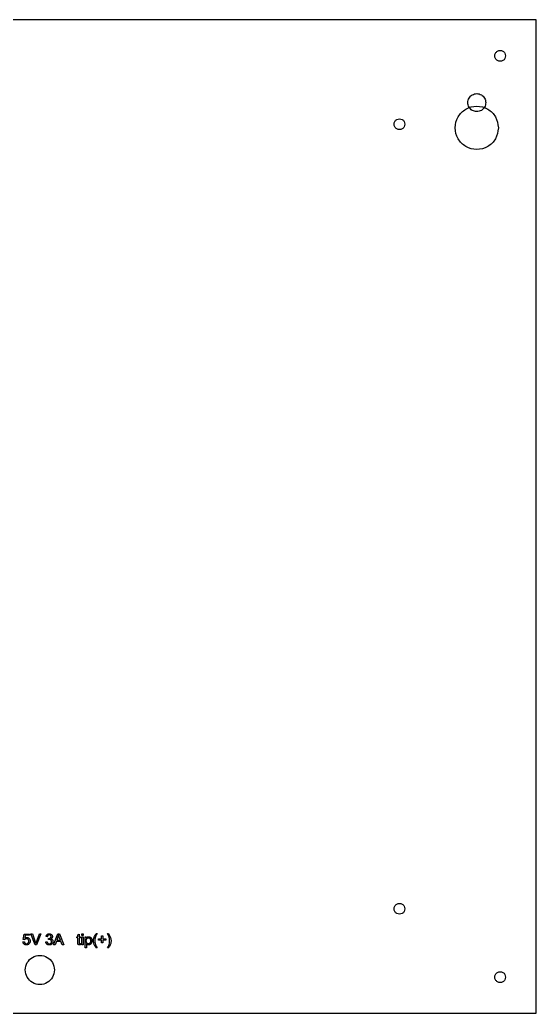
# Model space of a CAD drawing. Extents: x 20 to 296, y 20 to 296.
# Drawn here: x 152.4 to 296, y 20 to 296 of the extents above; entities that cross this region are included whole.
import ezdxf

# ---------------------------------------------------------------- set-up
doc = ezdxf.new("R2010")
doc.units = 0
doc.layers.add('backplate_C4_v3.0', color=7, linetype='CONTINUOUS')

msp = doc.modelspace()

# ---------------------------------------------------------------- linework, layer by layer
at = {"layer": 'backplate_C4_v3.0', "color": 7}
for p, q in [((295.999997, 296.000025), (19.999999, 296.000025)), ((295.999997, 20.000027), (295.999997, 296.000025)), ((153.356577, 40.432499), (153.650099, 41.988993)), ((153.650099, 41.988993), (155.156984, 41.988993)), ((153.947756, 41.633459), (153.784458, 40.819038)), ((155.156984, 41.633459), (153.947756, 41.633459)), ((155.156984, 41.988993), (155.156984, 41.633459)), ((156.661157, 39.000028), (155.487069, 42.030334)), ((155.487069, 42.030334), (155.921151, 42.030334)), ((155.921151, 42.030334), (156.7087, 39.828918)), ((157.03116, 39.828918), (157.849715, 42.030334)), ((158.258993, 42.030334), (157.072502, 39.000028)), ((157.849715, 42.030334), (158.258993, 42.030334)), ((161.816498, 39.000028), (162.980251, 42.030334)), ((162.980251, 42.030334), (163.412266, 42.030334)), ((163.412266, 42.030334), (164.6525, 39.000028)), ((168.524196, 41.738879), (168.894199, 41.962121)), ((168.524196, 41.195243), (168.524196, 41.738879)), ((168.894199, 41.962121), (168.894199, 41.195243)), ((169.634918, 41.602453), (169.634918, 42.030334)), ((169.634918, 42.030334), (170.006989, 42.030334)), ((170.006989, 41.602453), (169.634918, 41.602453)), ((169.634918, 41.602453), (169.634918, 41.602453)), ((170.006989, 42.030334), (170.006989, 41.602453)), ((173.637452, 42.08201), (173.904102, 42.08201)), ((175.117432, 40.668143), (175.117432, 41.492899)), ((175.117432, 41.492899), (175.468834, 41.492899)), ((175.468834, 41.492899), (175.468834, 40.668143)), ((176.785612, 42.08201), (177.052263, 42.08201)), ((153.290432, 39.793778), (153.681105, 39.826851)), ((153.290432, 39.793778), (153.290432, 39.793778)), ((153.70591, 40.387023), (153.356577, 40.432499)), ((157.072502, 39.000028), (156.661157, 39.000028)), ((156.661157, 39.000028), (156.661157, 39.000028)), ((159.646731, 39.799979), (160.018801, 39.849588)), ((159.646731, 39.799979), (159.646731, 39.799979)), ((160.056008, 41.191108), (159.683938, 41.257254)), ((160.380536, 40.434566), (160.421877, 40.761161)), ((162.242312, 39.000028), (161.816498, 39.000028)), ((161.816498, 39.000028), (161.816498, 39.000028)), ((162.575108, 39.917801), (162.242312, 39.000028)), ((163.842214, 39.917801), (162.575108, 39.917801)), ((163.023659, 41.133231), (162.690863, 40.244396)), ((162.690863, 40.244396), (163.718191, 40.244396)), ((162.690863, 40.244396), (162.690863, 40.244396)), ((163.718191, 40.244396), (163.401931, 41.083622)), ((164.195681, 39.000028), (163.842214, 39.917801)), ((164.6525, 39.000028), (164.195681, 39.000028)), ((168.251344, 40.905855), (168.251344, 41.195243)), ((168.251344, 41.195243), (168.524196, 41.195243)), ((168.524196, 40.905855), (168.251344, 40.905855)), ((168.524196, 39.642883), (168.524196, 40.905855)), ((168.894199, 41.195243), (169.268336, 41.195243)), ((169.268336, 40.905855), (168.894199, 40.905855)), ((168.894199, 40.905855), (168.894199, 39.622212)), ((169.268334, 39.332824), (169.268336, 39.332824)), ((169.268336, 41.195243), (169.268336, 40.905855)), ((169.268336, 39.332824), (169.32208, 39.004162)), ((169.634918, 39.000028), (169.634918, 41.195243)), ((169.634918, 41.195243), (170.006989, 41.195243)), ((170.006989, 39.000028), (169.634918, 39.000028)), ((169.634918, 39.000028), (169.634918, 39.000028)), ((170.006989, 41.195243), (170.006989, 39.000028)), ((170.572649, 38.158736), (170.572649, 41.195243)), ((170.572649, 41.195243), (170.911647, 41.195243)), ((170.90958, 40.085233), (170.90958, 40.085233)), ((170.911647, 41.195243), (170.911647, 40.909989)), ((170.94472, 39.227404), (170.94472, 38.158736)), ((174.292676, 40.320877), (174.292676, 40.668143)), ((174.292676, 40.668143), (175.117432, 40.668143)), ((175.117432, 40.320877), (174.292676, 40.320877)), ((175.117432, 39.48992), (175.117432, 40.320877)), ((175.468834, 39.48992), (175.117432, 39.48992)), ((175.117432, 39.48992), (175.117432, 39.48992)), ((175.468834, 40.668143), (176.29359, 40.668143)), ((176.29359, 40.320877), (175.468834, 40.320877)), ((175.468834, 40.320877), (175.468834, 39.48992)), ((176.29359, 40.668143), (176.29359, 40.320877)), ((170.94472, 38.158736), (170.572649, 38.158736)), ((170.572649, 38.158736), (170.572649, 38.158736)), ((173.904102, 38.109126), (173.637452, 38.109126)), ((173.637452, 38.109126), (173.637452, 38.109126)), ((177.052263, 38.109126), (176.785612, 38.109126)), ((177.052263, 38.109126), (177.052263, 38.109126)), ((19.999999, 20.000027), (295.999997, 20.000027))]:
    msp.add_line(p, q, dxfattribs=at)
for points, knots in [([(287.499993, 286.00001), (287.458765, 286.264437), (287.377531, 286.785448), (286.780352, 287.359037), (286.001366, 287.571575), (285.214205, 287.359033), (284.641094, 286.785445), (284.4284, 286.000018), (284.641097, 285.214595), (285.214209, 284.641021), (286.001366, 284.428481), (286.780349, 284.641018), (287.377527, 285.214592), (287.458764, 285.735592), (287.499993, 286.00001)], [0, 0, 0, 0, 0.784293, 1.545327, 2.329619, 3.113888, 3.874916, 4.659208, 5.443476, 6.204497, 6.988766, 7.773058, 8.534086, 9.318354, 9.318354, 9.318354, 9.318354]), ([(282.000011, 273.000043), (281.931298, 273.44075), (281.79591, 274.309094), (280.800621, 275.265069), (279.502303, 275.61929), (278.190349, 275.265073), (277.23513, 274.309097), (276.880645, 273.000035), (277.235126, 271.69097), (278.190346, 270.734979), (279.502303, 270.38076), (280.800625, 270.734983), (281.795915, 271.690973), (281.931299, 272.559328), (282.000011, 273.000043)], [0, 0, 0, 0, 1.307142, 2.57552, 3.882663, 5.189829, 6.458214, 7.765357, 9.072523, 10.340914, 11.648081, 12.955224, 14.223608, 15.530775, 15.530775, 15.530775, 15.530775]), ([(285.49999, 266.000015), (285.335081, 267.057717), (285.010154, 269.141748), (282.621465, 271.436098), (279.505515, 272.28623), (276.356847, 271.436101), (274.064346, 269.141751), (273.21359, 266.000018), (274.064344, 262.858287), (276.356852, 260.563953), (279.505515, 259.71384), (282.62146, 260.563956), (285.010155, 262.85829), (285.335081, 264.942315), (285.49999, 266.000015)], [0, 0, 0, 0, 3.137159, 6.181265, 9.3184, 12.455559, 15.499672, 18.636831, 21.773981, 24.818082, 27.955239, 31.092372, 34.136466, 37.273616, 37.273616, 37.273616, 37.273616]), ([(259.499985, 267.000034), (259.458761, 267.264457), (259.377534, 267.785458), (258.780367, 268.359039), (258.001383, 268.571557), (257.214219, 268.359037), (256.641084, 267.785463), (256.428393, 267.000031), (256.641087, 266.214596), (257.214214, 265.641007), (258.001383, 265.428471), (258.780372, 265.641004), (259.377533, 266.214602), (259.45876, 266.735608), (259.499985, 267.000034)], [0, 0, 0, 0, 0.784281, 1.545292, 2.329573, 3.113863, 3.874885, 4.659169, 5.443462, 6.204496, 6.988788, 7.773072, 8.534094, 9.318385, 9.318385, 9.318385, 9.318385]), ([(259.499985, 49.000025), (259.45876, 49.26445), (259.377533, 49.785455), (258.78037, 50.359048), (258.001383, 50.571577), (257.214216, 50.359045), (256.641086, 49.78546), (256.428393, 49.000026), (256.641086, 48.214592), (257.214216, 47.641009), (258.001383, 47.428478), (258.78037, 47.641007), (259.377533, 48.214598), (259.45876, 48.735601), (259.499985, 49.000025)], [0, 0, 0, 0, 0.784288, 1.545306, 2.329589, 3.113881, 3.874912, 4.659202, 5.443489, 6.204519, 6.988811, 7.773094, 8.534112, 9.318397, 9.318397, 9.318397, 9.318397]), ([(159.683938, 41.257254), (159.702038, 41.335288), (159.736677, 41.484629), (159.843148, 41.683748), (159.987916, 41.842215), (160.165283, 41.959616), (160.372319, 42.029281), (160.573423, 42.047901), (160.755439, 42.035249), (160.909855, 41.999224), (161.052561, 41.939349), (161.181299, 41.861454), (161.289901, 41.763528), (161.373665, 41.648398), (161.436092, 41.523581), (161.474128, 41.39111), (161.486179, 41.25797), (161.474917, 41.128486), (161.439054, 41.006937), (161.379824, 40.894295), (161.297154, 40.793104), (161.191054, 40.705808), (161.107866, 40.663308), (161.064732, 40.641271)], [0, 0, 0, 0, 0.239515, 0.45838, 0.668741, 0.877489, 1.089502, 1.31735, 1.478793, 1.635224, 1.790695, 1.941249, 2.084652, 2.226226, 2.365917, 2.501352, 2.637197, 2.764745, 2.889017, 3.014867, 3.144, 3.278627, 3.423606, 3.423606, 3.423606, 3.423606]), ([(160.421877, 40.761161), (160.429605, 40.760352), (160.443973, 40.758847), (160.463965, 40.757386), (160.527491, 40.755878), (160.634223, 40.765769), (160.779485, 40.80786), (160.911439, 40.8748), (161.022801, 40.97224), (161.088493, 41.10935), (161.10516, 41.253737), (161.090911, 41.390975), (161.043117, 41.508742), (160.964715, 41.606721), (160.862578, 41.682719), (160.738596, 41.728247), (160.603932, 41.741323), (160.4687, 41.727962), (160.343709, 41.68133), (160.236125, 41.603197), (160.149513, 41.493385), (160.086944, 41.352687), (160.066768, 41.247308), (160.056008, 41.191108)], [0, 0, 0, 0, 0.02331, 0.043339, 0.060112, 0.213922, 0.36242, 0.511376, 0.655215, 0.797575, 0.956314, 1.085848, 1.207914, 1.332022, 1.457842, 1.585178, 1.723103, 1.860597, 1.989465, 2.118558, 2.254501, 2.404359, 2.575612, 2.575612, 2.575612, 2.575612]), ([(163.186957, 41.712007), (163.173013, 41.647232), (163.145007, 41.517124), (163.090384, 41.323877), (163.045984, 41.197016), (163.023659, 41.133231)], [0, 0, 0, 0, 0.198746, 0.399203, 0.601913, 0.601913, 0.601913, 0.601913]), ([(163.401931, 41.083622), (163.372204, 41.163425), (163.316718, 41.31238), (163.24421, 41.521666), (163.204954, 41.652172), (163.186957, 41.712007)], [0, 0, 0, 0, 0.255484, 0.476864, 0.664297, 0.664297, 0.664297, 0.664297]), ([(173.637452, 38.109126), (173.570569, 38.199081), (173.43414, 38.382574), (173.262432, 38.68896), (173.110051, 39.017659), (172.99055, 39.366495), (172.919235, 39.729382), (172.896916, 40.082694), (172.915151, 40.419935), (172.968259, 40.736233), (173.062899, 41.061523), (173.206443, 41.39678), (173.398187, 41.746461), (173.556222, 41.968093), (173.637452, 42.08201)], [0, 0, 0, 0, 0.33598, 0.68535, 1.051216, 1.421988, 1.788591, 2.157287, 2.48115, 2.79979, 3.117355, 3.495117, 3.891707, 4.311133, 4.311133, 4.311133, 4.311133]), ([(173.904102, 42.08201), (173.854413, 41.995796), (173.766034, 41.84245), (173.654733, 41.63825), (173.56557, 41.456432), (173.493274, 41.275519), (173.426865, 41.076774), (173.368299, 40.856593), (173.322464, 40.615794), (173.292699, 40.356001), (173.27719, 39.960247), (173.334905, 39.419702), (173.544016, 38.743965), (173.781215, 38.325778), (173.904102, 38.109126)], [0, 0, 0, 0, 0.29852, 0.530964, 0.697579, 0.905709, 1.11488, 1.32591, 1.588742, 1.849502, 2.109679, 2.775835, 3.469292, 4.214763, 4.214763, 4.214763, 4.214763]), ([(176.785612, 38.109126), (176.908502, 38.325778), (177.145707, 38.743966), (177.354777, 39.4197), (177.412552, 39.959719), (177.396993, 40.354235), (177.36746, 40.612029), (177.320699, 40.85097), (177.26417, 41.070626), (177.19836, 41.269401), (177.125855, 41.450662), (177.036877, 41.633904), (176.924767, 41.840127), (176.835692, 41.994959), (176.785612, 42.08201)], [0, 0, 0, 0, 0.745471, 1.438928, 2.105084, 2.363654, 2.622361, 2.882712, 3.09345, 3.302404, 3.510448, 3.678611, 3.913202, 4.214485, 4.214485, 4.214485, 4.214485]), ([(177.052263, 42.08201), (177.133492, 41.968093), (177.291528, 41.746461), (177.483272, 41.39678), (177.626816, 41.061523), (177.721459, 40.736233), (177.774555, 40.419935), (177.79284, 40.082687), (177.770306, 39.729334), (177.698389, 39.366336), (177.577307, 39.017929), (177.42549, 38.689044), (177.254397, 38.38274), (177.118735, 38.199104), (177.052263, 38.109126)], [0, 0, 0, 0, 0.419426, 0.816016, 1.193778, 1.511343, 1.829984, 2.153846, 2.522557, 2.889294, 3.260435, 3.626205, 3.975232, 4.310548, 4.310548, 4.310548, 4.310548]), ([(153.784458, 40.819038), (153.844735, 40.85691), (153.961938, 40.930549), (154.157849, 40.99488), (154.375128, 41.017516), (154.606927, 40.990561), (154.838974, 40.89584), (155.034943, 40.740829), (155.189295, 40.539329), (155.282161, 40.293941), (155.308259, 40.03032), (155.283498, 39.767912), (155.202143, 39.523917), (155.05848, 39.297024), (154.853357, 39.099202), (154.573162, 38.97148), (154.282277, 38.938771), (154.010572, 38.963014), (153.777426, 39.040626), (153.582306, 39.171358), (153.431021, 39.34551), (153.326874, 39.557442), (153.302849, 39.713249), (153.290432, 39.793778)], [0, 0, 0, 0, 0.212944, 0.414053, 0.612014, 0.86467, 1.10599, 1.35422, 1.605759, 1.858347, 2.130595, 2.393774, 2.64391, 2.894472, 3.193285, 3.485538, 3.800785, 4.060901, 4.29906, 4.529972, 4.756748, 4.984171, 5.227454, 5.227454, 5.227454, 5.227454]), ([(153.681105, 39.826851), (153.692518, 39.767972), (153.713989, 39.657204), (153.781792, 39.509383), (153.875288, 39.393472), (153.991577, 39.312903), (154.123124, 39.263793), (154.273622, 39.248435), (154.434416, 39.268061), (154.59244, 39.33891), (154.726111, 39.4536), (154.831243, 39.604879), (154.893237, 39.79087), (154.910715, 39.990506), (154.8939, 40.186284), (154.833862, 40.360741), (154.731429, 40.500974), (154.597867, 40.606318), (154.435379, 40.668832), (154.279541, 40.684774), (154.142915, 40.674888), (154.032846, 40.647259), (153.932818, 40.60065), (153.843185, 40.541636), (153.765288, 40.471038), (153.725631, 40.414927), (153.70591, 40.387023)], [0, 0, 0, 0, 0.179433, 0.337567, 0.482634, 0.620834, 0.75688, 0.899471, 1.070913, 1.236857, 1.411242, 1.593193, 1.782767, 1.992332, 2.19063, 2.368469, 2.538493, 2.704578, 2.871936, 3.053613, 3.169961, 3.281592, 3.391972, 3.49937, 3.602732, 3.704986, 3.704986, 3.704986, 3.704986]), ([(156.7087, 39.828918), (156.728947, 39.771438), (156.768428, 39.659357), (156.821707, 39.493989), (156.852754, 39.385579), (156.867863, 39.332824)], [0, 0, 0, 0, 0.182821, 0.356488, 0.521108, 0.521108, 0.521108, 0.521108]), ([(156.867863, 39.332824), (156.884016, 39.388039), (156.916463, 39.498953), (156.970961, 39.664389), (157.011031, 39.773903), (157.03116, 39.828918)], [0, 0, 0, 0, 0.17258, 0.346673, 0.522411, 0.522411, 0.522411, 0.522411]), ([(161.064732, 40.641271), (161.121063, 40.625129), (161.230046, 40.593899), (161.373498, 40.504407), (161.487694, 40.386447), (161.572171, 40.242902), (161.621571, 40.075671), (161.638134, 39.872495), (161.611554, 39.643597), (161.510682, 39.409883), (161.347991, 39.212374), (161.137367, 39.057536), (160.884087, 38.964109), (160.619044, 38.937729), (160.362663, 38.961577), (160.133737, 39.042193), (159.940465, 39.176152), (159.7888, 39.35213), (159.68364, 39.564426), (159.659266, 39.719982), (159.646731, 39.799979)], [0, 0, 0, 0, 0.175111, 0.338786, 0.500396, 0.663471, 0.833478, 1.018874, 1.272186, 1.516643, 1.771677, 2.031281, 2.291841, 2.571419, 2.823837, 3.058777, 3.291248, 3.521033, 3.749377, 3.991134, 3.991134, 3.991134, 3.991134]), ([(160.018801, 39.849588), (160.034052, 39.785107), (160.062262, 39.665837), (160.134405, 39.509309), (160.228214, 39.390064), (160.343684, 39.311017), (160.473056, 39.263384), (160.620772, 39.248864), (160.77717, 39.266493), (160.930649, 39.329206), (161.059232, 39.432059), (161.161674, 39.56208), (161.22422, 39.718402), (161.242189, 39.883838), (161.225464, 40.045651), (161.16822, 40.192164), (161.073026, 40.313166), (160.951059, 40.407918), (160.803302, 40.464861), (160.671997, 40.479156), (160.562771, 40.472185), (160.474985, 40.457931), (160.413425, 40.442702), (160.380536, 40.434566)], [0, 0, 0, 0, 0.198415, 0.367001, 0.512957, 0.647771, 0.7814, 0.922343, 1.089394, 1.248824, 1.412754, 1.578135, 1.740117, 1.910817, 2.072661, 2.223895, 2.376001, 2.529199, 2.681715, 2.844928, 2.921088, 3.009672, 3.111291, 3.111291, 3.111291, 3.111291]), ([(169.32208, 39.004162), (169.288468, 38.997599), (169.223981, 38.985007), (169.130035, 38.973856), (169.028071, 38.969398), (168.921815, 38.974921), (168.815212, 38.994787), (168.728064, 39.030778), (168.659322, 39.079076), (168.605526, 39.13582), (168.562183, 39.208374), (168.539302, 39.314267), (168.526105, 39.461696), (168.524891, 39.576897), (168.524196, 39.642883)], [0, 0, 0, 0, 0.102713, 0.197066, 0.283501, 0.408646, 0.515533, 0.607244, 0.689185, 0.765716, 0.840442, 0.939492, 1.087033, 1.284846, 1.284846, 1.284846, 1.284846]), ([(168.894199, 39.622212), (168.894456, 39.591012), (168.894902, 39.536955), (168.900416, 39.468633), (168.909185, 39.420307), (168.928282, 39.388811), (168.949945, 39.364263), (168.977369, 39.343131), (169.012923, 39.328385), (169.056385, 39.319899), (169.103271, 39.317627), (169.153734, 39.319753), (169.208215, 39.324688), (169.247301, 39.329977), (169.268334, 39.332824)], [0, 0, 0, 0, 0.0935, 0.161994, 0.206169, 0.238787, 0.271002, 0.304121, 0.341668, 0.385316, 0.436391, 0.482124, 0.53677, 0.600439, 0.600439, 0.600439, 0.600439]), ([(170.90958, 40.085233), (170.912569, 39.998929), (170.918061, 39.84039), (170.973095, 39.62446), (171.070215, 39.458507), (171.195774, 39.342415), (171.340242, 39.270457), (171.49757, 39.249113), (171.656041, 39.270983), (171.803407, 39.345247), (171.932005, 39.465383), (172.032597, 39.637358), (172.088094, 39.861796), (172.103548, 40.112329), (172.088272, 40.360304), (172.033625, 40.576888), (171.935198, 40.744262), (171.811188, 40.864075), (171.668007, 40.938464), (171.513006, 40.961213), (171.356202, 40.936839), (171.210106, 40.856337), (171.080955, 40.730379), (170.978214, 40.555998), (170.918842, 40.333856), (170.912822, 40.17227), (170.90958, 40.085233)], [0, 0, 0, 0, 0.258626, 0.47509, 0.661005, 0.82729, 0.981367, 1.137567, 1.296594, 1.454056, 1.624703, 1.817906, 2.04289, 2.311645, 2.568686, 2.785997, 2.975064, 3.143367, 3.297131, 3.451161, 3.605668, 3.764711, 3.943384, 4.141116, 4.364477, 4.625252, 4.625252, 4.625252, 4.625252]), ([(170.911647, 40.909989), (170.938455, 40.944916), (170.990237, 41.012382), (171.081755, 41.096711), (171.180996, 41.163265), (171.291345, 41.211751), (171.415429, 41.239366), (171.563036, 41.248642), (171.72658, 41.235052), (171.895544, 41.186333), (172.04783, 41.104882), (172.180955, 40.993936), (172.290947, 40.854371), (172.374097, 40.690461), (172.434459, 40.509637), (172.470946, 40.315605), (172.482521, 40.109637), (172.470188, 39.899988), (172.429756, 39.695208), (172.362603, 39.507561), (172.270997, 39.339967), (172.151755, 39.198888), (172.009433, 39.089263), (171.853402, 39.009815), (171.689435, 38.960883), (171.537186, 38.946628), (171.402945, 38.955787), (171.289684, 38.981921), (171.186314, 39.025792), (171.094412, 39.083463), (171.012109, 39.149358), (170.967035, 39.20156), (170.94472, 39.227404)], [0, 0, 0, 0, 0.131896, 0.25477, 0.371404, 0.488961, 0.614147, 0.750668, 0.931448, 1.103703, 1.274472, 1.445853, 1.619963, 1.803739, 1.994463, 2.190137, 2.394221, 2.611913, 2.818524, 3.01824, 3.207634, 3.388493, 3.568215, 3.742934, 3.911028, 4.078522, 4.198729, 4.313379, 4.425567, 4.533856, 4.638135, 4.740381, 4.740381, 4.740381, 4.740381]), ([(162.049993, 32.000028), (161.93868, 32.713976), (161.719355, 34.120695), (160.106984, 35.66938), (158.003715, 36.243214), (155.878364, 35.66938), (154.33093, 34.120695), (153.756673, 32.000027), (154.33093, 29.879359), (155.878363, 28.330673), (158.003715, 27.756838), (160.106985, 28.330673), (161.719355, 29.879359), (161.938679, 31.28608), (162.049993, 32.000028)], [0, 0, 0, 0, 2.117578, 4.172349, 6.289927, 8.407504, 10.462275, 12.579853, 14.697432, 16.752204, 18.869782, 20.98736, 23.042132, 25.159711, 25.159711, 25.159711, 25.159711]), ([(287.499993, 30.000028), (287.458765, 30.264453), (287.377531, 30.785462), (286.780351, 31.359047), (286.001366, 31.571581), (285.214207, 31.359043), (284.641093, 30.785459), (284.428401, 30.000028), (284.641093, 29.214596), (285.214207, 28.641012), (286.001366, 28.428475), (286.780351, 28.641009), (287.377532, 29.214593), (287.458765, 29.735602), (287.499993, 30.000028)], [0, 0, 0, 0, 0.784288, 1.54532, 2.329612, 3.11388, 3.874904, 4.659193, 5.443482, 6.204506, 6.988774, 7.773066, 8.534097, 9.318387, 9.318387, 9.318387, 9.318387])]:
    msp.add_open_spline(points, degree=3, knots=knots, dxfattribs=at)

doc.saveas('drawing.dxf')
